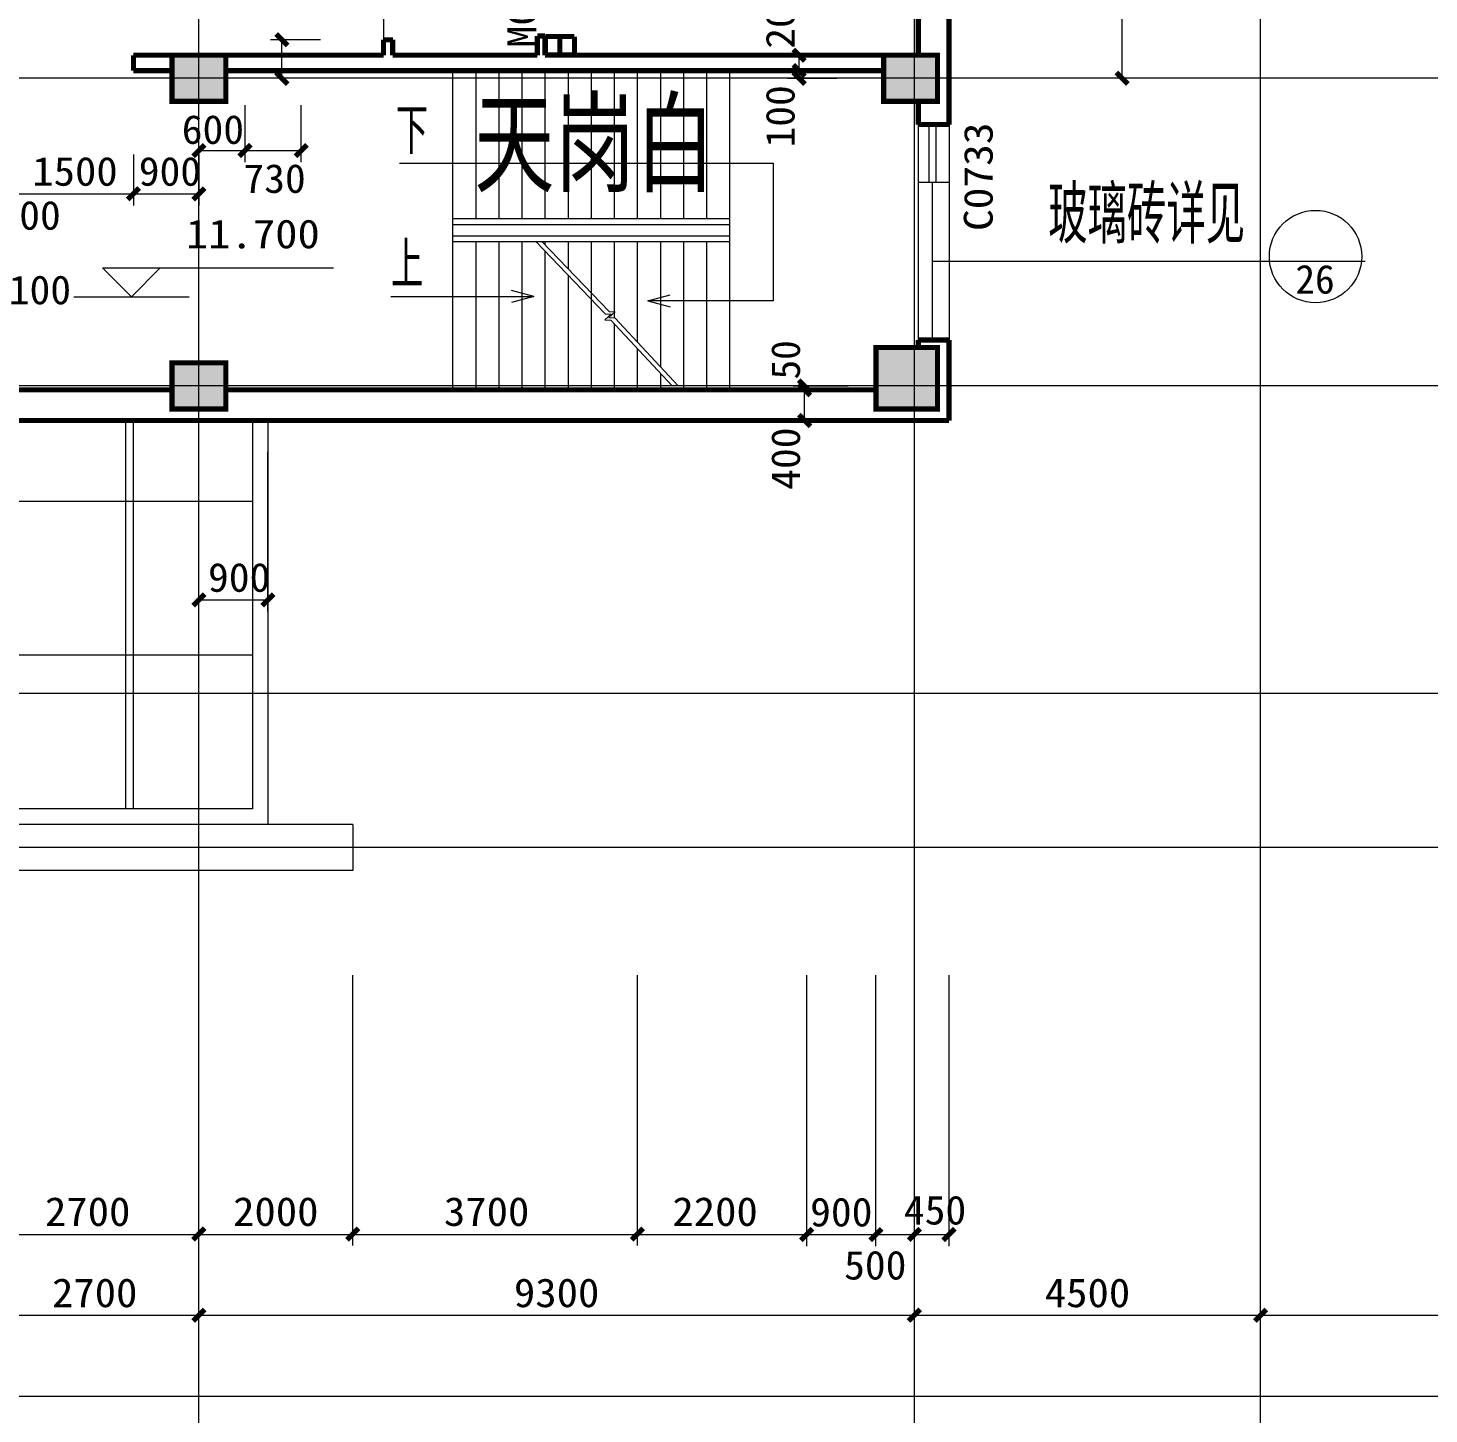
# Model space of a CAD drawing. Extents: x -307567 to 704339, y -10277 to 165507.
# Drawn here: x 405835 to 424044, y 12215 to 30234 of the extents above; entities that cross this region are included whole.
import ezdxf
from ezdxf.enums import TextEntityAlignment as Align

# ---------------------------------------------------------------- set-up
doc = ezdxf.new("R2010")
doc.units = 0
doc.header["$MEASUREMENT"] = 0
doc.layers.add('wode', color=250, linetype='CONTINUOUS', lineweight=0)
doc.layers.add('ziti', color=32, linetype='CONTINUOUS', lineweight=0)
doc.layers.add('中文', color=4, linetype='CONTINUOUS')
doc.styles.add('HZ', font='txt', dxfattribs={"width": 0.7, "height": 5, "bigfont": 'STF:宋体'})
doc.styles.get("Standard").update_dxf_attribs({"font": 'txt', "height": 3})

msp = doc.modelspace()

# ---------------------------------------------------------------- linework, layer by layer
at = {"layer": 'wode', "color": 0}
for p, q in [((408055.4111, 14548.49971), (408055.4111, 99323.39017)), ((417355.3646, 14548.49971), (417355.3646, 99323.39017)), ((421855.3421, 14548.49971), (421855.3421, 99323.39017)), ((410455.3991, 34380.49436), (410455.3991, 30080.47161)), ((420055.79055, 29580.47373), (420055.79055, 32480.45961)), ((409635.53015, 30080.47161), (408984.52022, 30080.47161)), ((409134.51947, 29580.47373), (409134.51947, 30080.47161)), ((415707.97293, 29880.47223), (416347.33741, 29880.47223)), ((415857.97218, 29680.47399), (415857.97218, 29880.47223)), ((436594.37973, 29580.47373), (362086.13411, 29580.47373)), ((420205.7898, 29580.47373), (407813.12715, 29580.47373)), ((409635.53015, 29580.47373), (408984.52022, 29580.47373)), ((411354.11287, 29680.47399), (411354.11287, 25530.49741)), ((411654.11137, 29680.47399), (411654.11137, 27756.48688)), ((411954.10987, 29680.47399), (411954.10987, 27756.48688)), ((412254.10837, 29680.47399), (412254.10837, 27756.48688)), ((412554.10687, 29680.47399), (412554.10687, 27756.48688)), ((412854.10537, 29680.47399), (412854.10537, 27756.48688)), ((413154.10387, 29680.47399), (413154.10387, 27756.48688)), ((413454.10237, 29680.47399), (413454.10237, 27756.48688)), ((413754.10087, 29680.47399), (413754.10087, 27756.48688)), ((414054.09937, 29680.47399), (414054.09937, 27756.48688)), ((414354.09787, 29680.47399), (414354.09787, 27756.48688)), ((414654.09637, 29680.47399), (414654.09637, 27756.48688)), ((414954.09487, 29680.47399), (414954.09487, 25530.49741)), ((415707.97293, 29680.47399), (416347.33741, 29680.47399)), ((415707.97293, 29580.47373), (416347.33741, 29580.47373)), ((415857.97218, 29580.47373), (415857.97218, 29680.47399)), ((408055.4111, 28490.85859), (408055.4111, 29232.08069)), ((408655.4081, 28490.85859), (408655.4081, 29232.08069)), ((409385.40933, 28490.85859), (409385.40933, 29232.08069)), ((417405.38876, 28978.9993), (417805.36235, 28978.9993)), ((417405.38876, 28978.9993), (417405.38876, 26178.63031)), ((417542.64394, 28978.9993), (417542.64394, 28229.00305)), ((417632.65813, 28978.9993), (417632.65813, 28229.00305)), ((417805.36235, 28978.9993), (417805.36235, 26178.63031)), ((407205.43976, 28588.21413), (407205.43976, 27928.48385)), ((408055.4111, 28640.85784), (408655.4081, 28640.85784)), ((408055.4111, 28588.21413), (408055.4111, 27928.48385)), ((408655.4081, 28640.85784), (409385.40933, 28640.85784)), ((410661.72131, 28476.43681), (415521.71898, 28476.43681)), ((415521.71898, 28476.43681), (415521.71898, 26686.44561)), ((417405.38876, 28229.00305), (417805.36235, 28229.00305)), ((417585.38054, 28229.00305), (417585.38054, 26178.63031)), ((405355.4246, 28078.4831), (405955.4216, 28078.4831)), ((405955.4216, 28078.4831), (407455.4141, 28078.4831)), ((407455.4141, 28078.4831), (408055.4111, 28078.4831)), ((411354.11287, 27756.48688), (414954.09487, 27756.48688)), ((411354.11287, 27681.48725), (414954.09487, 27681.48725)), ((411354.11287, 27531.488), (414954.09487, 27531.488)), ((411354.11287, 27456.48838), (414954.09487, 27456.48838)), ((411654.11137, 27456.48838), (411654.11137, 25530.49741)), ((411654.11137, 27456.48838), (411654.11137, 25530.49741)), ((411954.10987, 27456.48838), (411954.10987, 25530.49741)), ((412254.10837, 27456.48838), (412254.10837, 25530.49741)), ((412434.13676, 27456.48838), (413334.64496, 26517.82463)), ((412514.4098, 27456.48838), (413386.61003, 26547.82402)), ((412554.10687, 27456.48838), (412554.10687, 27414.42583)), ((412554.10687, 27329.41153), (412554.10687, 25530.49741)), ((412554.10687, 27329.41153), (412554.10687, 25530.49741)), ((412854.10537, 27456.48838), (412854.10537, 27096.72455)), ((413154.10387, 27456.48838), (413154.10387, 26461.322)), ((413154.10387, 27456.48838), (413154.10387, 25530.49741)), ((413454.10237, 27456.48838), (413454.10237, 26461.322)), ((413754.10087, 27456.48838), (413754.10087, 26153.32526)), ((413754.10087, 27456.48838), (413754.10087, 26153.32526)), ((414054.09937, 27456.48838), (414054.09937, 25830.1194)), ((414054.09937, 27456.48838), (414054.09937, 25830.1194)), ((414354.09787, 27456.48838), (414354.09787, 25530.49741)), ((414654.09637, 27456.48838), (414654.09637, 25530.49741)), ((414954.09487, 27456.48838), (414954.09487, 25530.49741)), ((417585.38054, 27203.81668), (423212.36656, 27203.81668)), ((407178.41353, 26740.21426), (406803.4154, 27115.21239)), ((406803.4154, 27115.21239), (409803.4004, 27115.21239)), ((407553.41165, 27115.21239), (407178.41353, 26740.21426)), ((412854.10537, 27011.71025), (412854.10537, 25530.49741)), ((412854.10537, 27011.71025), (412854.10537, 25530.49741)), ((412410.15007, 26742.21125), (412120.3688, 26819.85101)), ((406428.41728, 26740.21426), (407928.40978, 26740.21426)), ((410549.00215, 26742.21125), (412410.15007, 26742.21125)), ((412410.15007, 26742.21125), (412120.3688, 26664.57034)), ((413891.72225, 26686.44561), (414181.50351, 26764.08652)), ((415521.71898, 26686.44561), (413891.72225, 26686.44561)), ((413891.72225, 26686.44561), (414181.50351, 26608.8047)), ((413414.18557, 26515.55871), (413332.37446, 26438.30804)), ((413332.37446, 26438.30804), (413411.91508, 26436.04327)), ((413334.64496, 26517.82463), (413414.18557, 26515.55871)), ((413466.15065, 26545.5581), (413384.33953, 26468.30858)), ((413384.33953, 26468.30858), (413463.84353, 26466.0438)), ((413386.61003, 26547.82402), (413466.15065, 26545.5581)), ((413411.91508, 26436.04327), (414205.52683, 25580.49411)), ((413463.84353, 26466.0438), (414285.79987, 25580.49411)), ((413454.10237, 26390.53149), (413454.10237, 25530.49741)), ((413454.10237, 26376.29053), (413454.10237, 25530.49741)), ((413454.10237, 26376.29053), (413454.10237, 25530.49741)), ((413754.10087, 26067.12994), (413754.10087, 25530.49741)), ((413754.10087, 26067.12994), (413754.10087, 25530.49741)), ((417405.38876, 26178.63031), (417805.36235, 26178.63031)), ((414054.09937, 25743.72724), (414054.09937, 25530.49741)), ((414054.09937, 25743.72724), (414054.09937, 25530.49741)), ((436594.37973, 25580.49411), (362086.13411, 25580.49411)), ((436594.37973, 25580.49411), (395005.47635, 25580.49411)), ((411354.11287, 25531.49762), (414954.09487, 25531.49762)), ((413754.10087, 25558.57649), (413754.10087, 25530.49741)), ((413754.10087, 25558.57649), (413754.10087, 25530.49741)), ((415778.1386, 25580.49411), (416494.69996, 25580.49411)), ((415778.1386, 25530.49398), (416494.69996, 25530.49398)), ((415928.13785, 25530.49398), (415928.13785, 25580.49411)), ((415928.13785, 25130.49636), (415928.13785, 25530.49398)), ((407103.34066, 25130.49636), (407103.34066, 20080.52142)), ((407203.35237, 25130.49636), (407203.35237, 20080.52142)), ((408753.33241, 25130.49636), (408753.33241, 20080.52142)), ((408953.35583, 25130.49636), (408953.35583, 19880.52261)), ((415778.1386, 25130.49636), (416494.69996, 25130.49636)), ((416855.37931, 25130.49636), (416885.37183, 25130.49636)), ((408055.4111, 22649.33124), (408055.4111, 24723.44807)), ((408953.35583, 22649.33124), (408953.35583, 24723.44807)), ((408753.33241, 24079.92483), (380704.57129, 24079.92826)), ((408055.4111, 22799.33049), (408953.35583, 22799.33049)), ((408753.33241, 22079.93445), (380704.57129, 22079.93845)), ((436594.37973, 21580.51392), (362086.13411, 21580.51335)), ((408753.33241, 20080.52142), (393855.50651, 20080.52142)), ((410055.42551, 19880.52261), (394255.4801, 19880.52261)), ((410055.42551, 19880.52261), (410055.42551, 19280.52561)), ((436594.37973, 19580.52411), (396754.49104, 19580.52411)), ((410055.42551, 19280.52561), (394255.4801, 19280.52561)), ((410055.42551, 14404.5658), (410055.42551, 17920.83697)), ((413755.3826, 14404.5658), (413755.3826, 17920.83697)), ((415955.38381, 14398.50046), (415955.38381, 17920.83697)), ((415955.38381, 14404.5658), (415955.38381, 17920.83697)), ((416855.37931, 14398.50046), (416855.37931, 17920.83697)), ((417805.36235, 14398.50046), (417805.36235, 17920.83697)), ((417355.3646, 14398.50046), (417355.3646, 16824.48387)), ((408055.4111, 14404.5658), (408055.4111, 16750.84265)), ((390555.52301, 14548.49971), (417355.3646, 14548.49971)), ((408055.4111, 12059.74491), (408055.4111, 14548.49971)), ((415955.38381, 14548.49971), (416855.37931, 14548.49971)), ((416855.37931, 14548.49971), (417355.3646, 14548.49971)), ((417355.3646, 12059.74491), (417355.3646, 14548.49971)), ((417355.3646, 14548.49971), (417805.36235, 14548.49971)), ((421855.3421, 12059.74491), (421855.3421, 14548.49971)), ((399555.47801, 13498.50496), (405855.44651, 13498.50496)), ((405855.44651, 13498.50496), (408055.4111, 13498.50496)), ((408055.4111, 13498.50496), (417355.3646, 13498.50496)), ((417355.3646, 13498.50496), (421855.3421, 13498.50496)), ((421855.3421, 13498.50496), (433855.2821, 13498.50496)), ((372106.60403, 12448.51021), (433855.2821, 12448.51021))]:
    msp.add_line(p, q, dxfattribs=at)
at = {"layer": 'wode', "color": 0, "const_width": 67.49966}
for points in [[(417405.38876, 29880.47223), (417405.38876, 30380.47011)], [(417805.36235, 29580.47373), (417805.36235, 30380.47011)], [(409059.51985, 30155.47123), (409209.5191, 30005.47198)], [(410455.3991, 29880.47223), (410455.3991, 30080.47161)], [(410577.49321, 30080.47161), (410455.3991, 30080.47161)], [(410575.40582, 29880.47223), (410575.40582, 30080.47161)], [(412455.41351, 29880.47223), (412455.41351, 30130.47174)], [(412555.3886, 30130.47174), (412455.41351, 30130.47174)], [(412555.3886, 29880.47223), (412555.3886, 30130.47174)], [(412557.62247, 29882.83885), (412557.62247, 30123.33524)], [(412557.62247, 30123.33524), (412936.94187, 30123.33524)], [(412747.28217, 29882.83885), (412747.28217, 30123.33524)], [(412936.94187, 30123.33524), (412936.94187, 29882.83885)], [(407205.43976, 29680.47399), (407205.43976, 29880.47223)], [(407205.43976, 29880.47223), (407752.99562, 29880.47223)], [(407705.42505, 29880.47223), (407705.42505, 29280.47523), (408405.43376, 29280.47523), (408405.43376, 29880.47223), (407705.42505, 29880.47223), (407705.42505, 29280.47523)], [(408405.43376, 29880.47223), (410455.3991, 29880.47223)], [(410575.40582, 29880.47223), (411355.3946, 29880.47223)], [(411355.3946, 29880.47223), (412455.41351, 29880.47223)], [(412555.3886, 29880.47223), (416955.39101, 29880.47223)], [(412936.94187, 29882.83885), (412557.62247, 29882.83885)], [(415782.97256, 29955.47185), (415932.97181, 29805.4726)], [(416955.39101, 29880.47223), (416955.39101, 29280.47523), (417655.3631, 29280.47523), (417655.3631, 29880.47223), (416955.39101, 29880.47223), (416955.39101, 29280.47523)], [(407205.43976, 29680.47399), (407705.42505, 29680.47399)], [(408405.43376, 29680.47399), (410455.3991, 29680.47399)], [(409059.51985, 29655.47335), (409209.5191, 29505.4741)], [(410455.3991, 29680.47399), (411355.3946, 29680.47399)], [(411234.65546, 29682.19632), (414954.09487, 29682.19632)], [(411355.3946, 29680.47399), (412555.3886, 29680.47399)], [(412555.3886, 29680.47399), (416955.39101, 29680.47399)], [(415782.97256, 29755.47362), (415932.97181, 29605.47437)], [(415782.97256, 29655.47335), (415932.97181, 29505.4741)], [(419980.79092, 29655.47335), (420130.79017, 29505.4741)], [(417805.36235, 28978.9993), (417805.36235, 29580.47373)], [(417405.38876, 28978.9993), (417405.38876, 29280.47523)], [(417405.38876, 28978.9993), (417805.36235, 28978.9993)], [(407980.41147, 28565.85821), (408130.41072, 28715.85746)], [(408580.40847, 28565.85821), (408730.40772, 28715.85746)], [(409310.40971, 28565.85821), (409460.40896, 28715.85746)], [(407130.44014, 28003.48347), (407280.43939, 28153.48272)], [(407980.41147, 28003.48347), (408130.41072, 28153.48272)], [(416855.37931, 26080.49199), (416855.37931, 25280.49561), (417655.3631, 25280.49561), (417655.3631, 26080.49199), (416855.37931, 26080.49199), (416855.37931, 25280.49561)], [(417405.38876, 26080.49199), (417405.38876, 26178.63031)], [(417405.38876, 26178.63031), (417805.36235, 26178.63031)], [(417805.36235, 25130.49636), (417805.36235, 26178.63031)], [(407705.42505, 25880.49261), (407705.42505, 25280.49561), (408405.43376, 25280.49561), (408405.43376, 25880.49261), (407705.42505, 25880.49261), (407705.42505, 25280.49561)], [(415853.13822, 25655.49373), (416003.13747, 25505.49448)], [(405405.44876, 25530.49398), (407705.42505, 25530.49398)], [(408405.43376, 25530.49398), (411355.3946, 25530.49398)], [(411353.1241, 25530.49741), (414954.09487, 25530.49741)], [(413755.3826, 25530.49398), (416885.37183, 25530.49398)], [(415853.13822, 25605.4936), (416003.13747, 25455.49435)], [(405005.43855, 25130.49636), (408055.4111, 25130.49636)], [(408055.4111, 25130.49636), (411355.3946, 25130.49636)], [(411355.3946, 25130.49636), (413755.3826, 25130.49636)], [(413755.3826, 25130.49636), (416885.37183, 25130.49636)], [(415853.13822, 25205.49598), (416003.13747, 25055.49673)], [(417805.36235, 25130.49636), (416855.37931, 25130.49636)], [(407980.41147, 22724.33087), (408130.41072, 22874.33012)], [(408878.3562, 22724.33087), (409028.35545, 22874.33012)], [(407980.41147, 14479.56542), (408130.41072, 14629.56467)], [(409980.42589, 14479.56542), (410130.42514, 14629.56467)], [(413680.38297, 14479.56542), (413830.38222, 14629.56467)], [(415880.38418, 14473.50008), (416030.38343, 14623.49933)], [(416780.37968, 14473.50008), (416930.37893, 14623.49933)], [(417280.36497, 14473.50008), (417430.36422, 14623.49933)], [(417730.36272, 14473.50008), (417880.36197, 14623.49933)], [(407980.41147, 13423.50533), (408130.41072, 13573.50458)], [(417280.36497, 13423.50533), (417430.36422, 13573.50458)], [(421780.34247, 13423.50533), (421930.34172, 13573.50458)]]:
    msp.add_lwpolyline(points, dxfattribs=at)
at = {"layer": 'wode', "color": 0}
msp.add_circle((422569.15689, 27263.07961), 599.997, dxfattribs=at)
for points in [[(407705.42505, 29880.47223), (408405.43376, 29880.47223), (407705.42505, 29280.47523), (408405.43376, 29280.47523)], [(416955.39101, 29880.47223), (417655.3631, 29880.47223), (416955.39101, 29280.47523), (417655.3631, 29280.47523)], [(416855.37931, 26080.49199), (417655.3631, 26080.49199), (416855.37931, 25280.49561), (417655.3631, 25280.49561)], [(407705.42505, 25880.49261), (408405.43376, 25880.49261), (407705.42505, 25280.49561), (408405.43376, 25280.49561)]]:
    msp.add_solid(points, dxfattribs=at)

# ---------------------------------------------------------------- texts
for s, width, p, p2 in [('M0921t', 0.88258, (412440.39894, 29978.54303), (412440.39894, 31688.53356)), ('200', 0.925715, (415797.95051, 29964.47259), (415797.95051, 30774.46876)), ('100', 1.08, (415797.95051, 28680.47823), (415797.95051, 29490.47441)), ('C0733', 0.835556, (418372.8766, 27595.48419), (418372.8766, 29005.47737)), ('50', 0.906667, (415868.1528, 25664.49332), (415868.1528, 26174.491)), ('400', 0.925715, (415868.1528, 24230.50086), (415868.1528, 25040.49704))]:
    msp.add_text(s, height=374.998125, rotation=90, dxfattribs=dict(at, width=width)).set_placement(p, p2, align=Align.FIT)
at = {"layer": 'wode', "color": 0, "style": 'HZ'}
for s, width, p, p2 in [('下', 0.492196, (410614.55358, 28594.65483), (411034.5588, 28594.65483)), ('上', 0.492153, (410551.82196, 26855.80359), (410971.79056, 26855.80359))]:
    msp.add_text(s, height=599.997, dxfattribs=dict(at, width=width)).set_placement(p, p2, align=Align.FIT)
at = {"layer": 'wode', "color": 0}
for s, width, p, p2 in [('600', 0.925698, (407832.93907, 28727.5258), (408642.92037, 28727.5258)), ('1500', 0.986654, (405890.4561, 28183.48212), (407000.4359, 28183.48212)), ('900', 0.925698, (407274.43356, 28183.48212), (408084.41486, 28183.48212)), ('730', 0.864023, (408634.46094, 28090.46844), (409444.47886, 28090.46844)), ('300', 0.925698, (405450.45586, 27611.90867), (406260.43716, 27611.90867)), ('  11.700 ', 0.949086, (407307.429, 27370.2118), (409917.4013, 27370.2118)), ('26', 0.815977, (422307.64697, 26780.29928), (422817.62977, 26780.29928)), ('100', 1.07998, (405584.45177, 26642.70651), (406394.43307, 26642.70651)), ('900', 0.925698, (408174.42906, 22904.33066), (408984.41036, 22904.33066)), ('2700', 0.887988, (406055.39668, 14659.56521), (407165.37649, 14659.56521)), ('2000', 0.934725, (408500.4284, 14659.56521), (409610.40821, 14659.56521)), ('3700', 0.888018, (411240.40494, 14659.56521), (412350.42136, 14659.56521)), ('2200', 0.887988, (414210.39741, 14659.56521), (415320.37721, 14659.56521)), ('900', 0.925698, (416000.3909, 14653.49987), (416810.37221, 14653.49987)), ('450', 0.863984, (417219.09819, 14678.16405), (418029.07949, 14678.16405)), ('500', 0.925698, (416441.74612, 13962.87184), (417251.72742, 13962.87184)), ('2700', 0.887988, (406146.76586, 13603.50512), (407256.74566, 13603.50512)), ('9300', 0.888018, (412150.39795, 13603.50512), (413260.41437, 13603.50512)), ('4500', 0.888018, (419050.36345, 13603.50512), (420160.37987, 13603.50512))]:
    msp.add_text(s, height=374.998125, dxfattribs=dict(at, width=width)).set_placement(p, p2, align=Align.FIT)
at = {"layer": 'ziti', "color": 0, "style": 'HZ', "width": 0.479883}
msp.add_text('玻璃砖详见', height=749.99625, dxfattribs=at).set_placement((419094.2353, 27431.30807), (421653.5975, 27431.30807), align=Align.FIT)
at = {"layer": '中文', "color": 0, "lineweight": 0, "style": 'HZ', "width": 0.612715}
msp.add_text('天岗白', height=1200, dxfattribs=at).set_placement((411632.57092, 28095.5249), (414769.67333, 28095.5249), align=Align.FIT)

doc.saveas('drawing.dxf')
